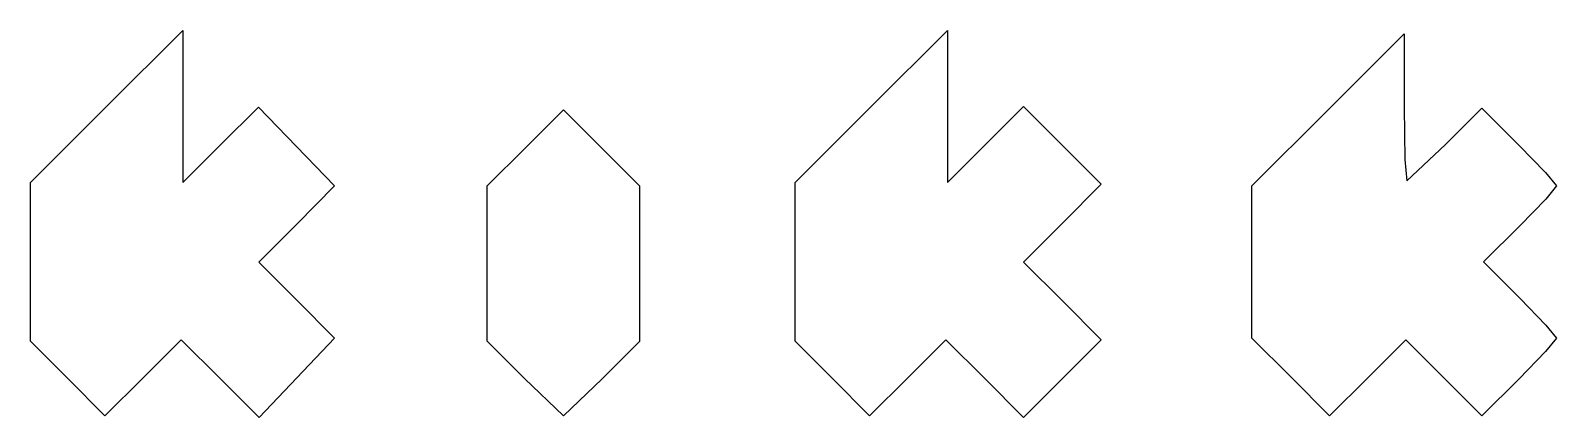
# Model space of a CAD drawing. Extents: x 62 to 192, y 174 to 207.
import ezdxf

# ---------------------------------------------------------------- set-up
doc = ezdxf.new("R2010")
doc.units = 0

msp = doc.modelspace()

# ---------------------------------------------------------------- linework, layer by layer
at = {"layer": 'Calque 1', "color": 4}
for p, q in [((68.660634, 200.216515), (75.151745, 206.703023)), ((75.151745, 206.703023), (75.151745, 200.218817)), ((133.853967, 200.216515), (140.345078, 206.703023)), ((140.345078, 206.703023), (140.345078, 200.218817)), ((172.800634, 199.934292), (179.291745, 206.4208)), ((179.291745, 206.4208), (179.291745, 200.143659)), ((62.169523, 193.730006), (68.660634, 200.216515)), ((75.151745, 200.218817), (75.151745, 193.734609)), ((78.379309, 196.953018), (81.606875, 200.171427)), ((81.606875, 200.171427), (84.849569, 196.807304)), ((104.361745, 196.688737), (107.6073, 199.925086)), ((107.6073, 199.925086), (110.852856, 196.688737)), ((127.362856, 193.730006), (133.853967, 200.216515)), ((140.345078, 200.218817), (140.345078, 193.734609)), ((143.592186, 196.972508), (146.839297, 200.210404)), ((146.839297, 200.210404), (150.150895, 196.898806)), ((166.309523, 193.447784), (172.800634, 199.934292)), ((179.291745, 200.143659), (179.355335, 195.710425)), ((182.81972, 196.971157), (185.914736, 200.075801)), ((185.914736, 200.075801), (189.094353, 196.905207)), ((75.151745, 193.734609), (78.379309, 196.953018)), ((84.849569, 196.807304), (88.092263, 193.443181)), ((101.116189, 193.452387), (104.361745, 196.688737)), ((110.852856, 196.688737), (114.098411, 193.452387)), ((140.345078, 193.734609), (143.592186, 196.972508)), ((150.150895, 196.898806), (153.462496, 193.587208)), ((179.508223, 193.866515), (182.81972, 196.971157)), ((189.094353, 196.905207), (191.339955, 194.580304)), ((179.355335, 195.710425), (179.508223, 193.866515)), ((191.339955, 194.580304), (192.273967, 193.442972)), ((62.169523, 186.958787), (62.169523, 193.730006)), ((88.092263, 193.443181), (84.868927, 190.194758)), ((101.116189, 186.819979), (101.116189, 193.452387)), ((114.098411, 193.452387), (114.098411, 186.810959)), ((127.362856, 186.958787), (127.362856, 193.730006)), ((153.462496, 193.587208), (150.150709, 190.26677)), ((166.309523, 186.958609), (166.309523, 193.447784)), ((192.273967, 193.442972), (191.361978, 192.327841)), ((191.361978, 192.327841), (189.169325, 190.056317)), ((84.868927, 190.194758), (81.645591, 186.946332)), ((150.150709, 190.26677), (146.838924, 186.946332)), ((189.169325, 190.056317), (186.06468, 186.961302)), ((62.169523, 180.187567), (62.169523, 186.958787)), ((81.645591, 186.946332), (84.872139, 183.703647)), ((101.116189, 180.187567), (101.116189, 186.819979)), ((114.098411, 186.810959), (114.098411, 180.169531)), ((127.362856, 180.187567), (127.362856, 186.958787)), ((146.838924, 186.946332), (150.152165, 183.633092)), ((166.309523, 180.469437), (166.309523, 186.958609)), ((186.06468, 186.961302), (189.169325, 183.847826)), ((84.872139, 183.703647), (88.098686, 180.460959)), ((150.152165, 183.633092), (153.465409, 180.319848)), ((189.169325, 183.847826), (191.361978, 181.565976)), ((191.361978, 181.565976), (192.273967, 180.451939)), ((65.3401, 177.00797), (62.169523, 180.187567)), ((75.016371, 180.317113), (71.763523, 177.072743)), ((78.344254, 177.002371), (75.016371, 180.317113)), ((88.098686, 180.460959), (84.885411, 177.074292)), ((104.286586, 177.008154), (101.116189, 180.187567)), ((114.098411, 180.169531), (110.918995, 176.999134)), ((130.533434, 177.00797), (127.362856, 180.187567)), ((140.209705, 180.317113), (136.956859, 177.072743)), ((143.522946, 177.003872), (140.209705, 180.317113)), ((153.465409, 180.319848), (150.150799, 177.005238)), ((169.621307, 177.148999), (166.309523, 180.469437)), ((179.441701, 180.320212), (176.187396, 177.074388)), ((182.678324, 177.07438), (179.441701, 180.320212)), ((192.273967, 180.451939), (191.339986, 179.321156)), ((191.339986, 179.321156), (189.094457, 176.999041)), ((68.510678, 173.828373), (65.3401, 177.00797)), ((65.3401, 177.00797), (65.3401, 177.00797)), ((71.763523, 177.072743), (68.510678, 173.828373)), ((81.672136, 173.687626), (78.344254, 177.002371)), ((84.885411, 177.074292), (81.672136, 173.687626)), ((107.598281, 173.828737), (104.286586, 177.008154)), ((104.286586, 177.008154), (104.286586, 177.008154)), ((110.918995, 176.999134), (107.598281, 173.828737)), ((133.704011, 173.828373), (130.533434, 177.00797)), ((130.533434, 177.00797), (130.533434, 177.00797)), ((136.956859, 177.072743), (133.704011, 173.828373)), ((146.836189, 173.690628), (143.522946, 177.003872)), ((150.150799, 177.005238), (146.836189, 173.690628)), ((172.933095, 173.828565), (169.621307, 177.148999)), ((169.621307, 177.148999), (169.621307, 177.148999)), ((176.187396, 177.074388), (172.933095, 173.828565)), ((185.914947, 173.82855), (182.678324, 177.07438)), ((189.094457, 176.999041), (185.914947, 173.82855))]:
    msp.add_line(p, q, dxfattribs=at)

doc.saveas('drawing.dxf')
